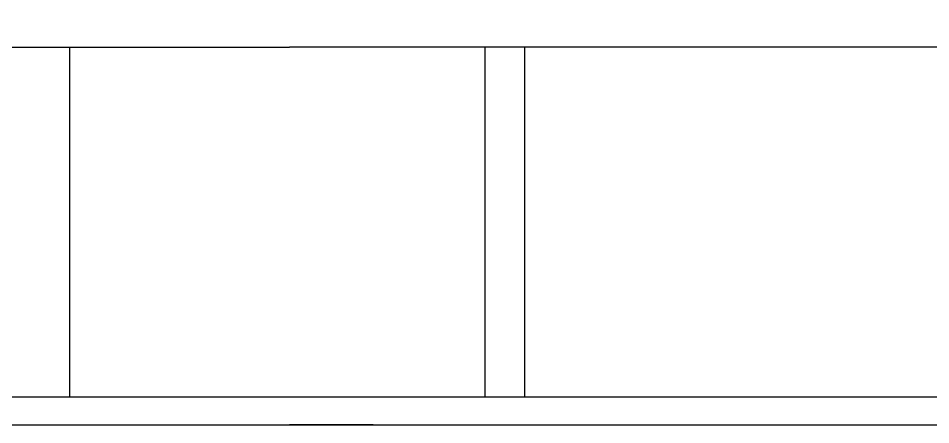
# Model space of a CAD drawing. Header units: centimetres. Extents: x -3096 to 13885, y -3131 to 5891.
# Drawn here: x 12891 to 13544, y 3974 to 4265 of the extents above; entities that cross this region are included whole.
import ezdxf

# ---------------------------------------------------------------- set-up
doc = ezdxf.new("R2010")
doc.units = ezdxf.units.CM

msp = doc.modelspace()

# ---------------------------------------------------------------- linework, layer by layer
for p, q in [((12305.06, 4243.92), (13085.06, 4243.92)), ((12927.69, 4243.92), (12927.69, 3993.92)), ((13224.9, 4243.92), (13224.9, 3993.92)), ((13253.21, 4243.92), (13253.21, 3993.92)), ((12305.06, 3993.92), (13085.06, 3993.92)), ((11885.06, 3973.92), (13885.06, 3973.92)), ((12305.06, 3973.92), (13085.06, 3973.92)), ((13145.06, 3973.92), (13085.06, 3973.92))]:
    msp.add_line(p, q)
for points in [[(13085.06, 4273.92), (13646.78, 4273.92), (13646.78, 4243.92), (13085.06, 4243.92)], [(12305.06, 3973.92), (12215.56, 3973.92), (12215.56, 3993.92), (13646.78, 3993.92)]]:
    msp.add_lwpolyline(points)

doc.saveas('drawing.dxf')
